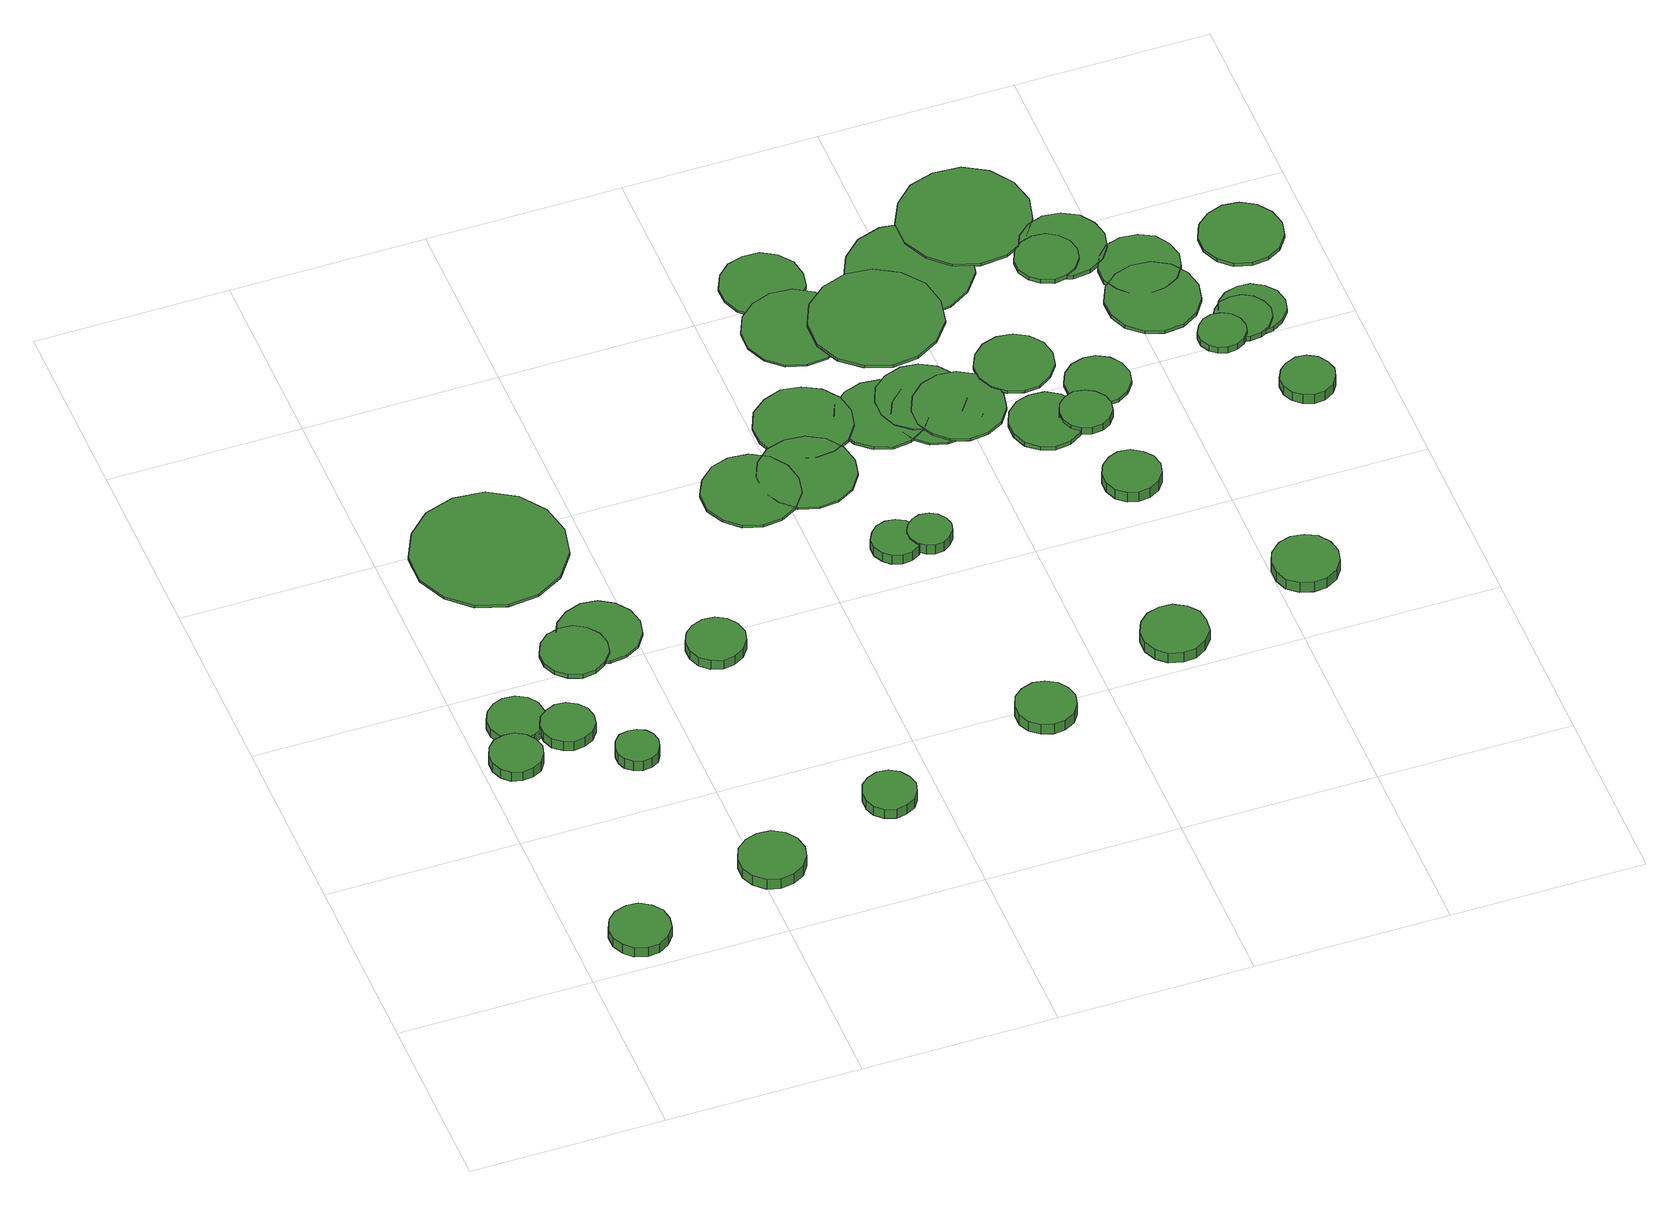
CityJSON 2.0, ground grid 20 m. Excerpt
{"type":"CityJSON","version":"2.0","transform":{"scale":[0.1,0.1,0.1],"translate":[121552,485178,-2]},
"CityObjects":{
"tree1":{"type":"SolitaryVegetationObject","attributes":{"function":"something"},"geometry":[{"type":"MultiSurface","lod":"1","boundaries":[[[0,1,2,3,4,5,6,7,8,9,10,11,12,13,14]],[[15,16,17,18,19,20,21,22,23,24,25,26,27,28,29]],[[0,29,28,1]],[[1,28,27,2]],[[2,27,26,3]],[[3,26,25,4]],[[4,25,24,5]],[[5,24,23,6]],[[6,23,22,7]],[[7,22,21,8]],[[8,21,20,9]],[[9,20,19,10]],[[10,19,18,11]],[[11,18,17,12]],[[12,17,16,13]],[[13,16,15,14]],[[14,15,29,0]]]}]},
"tree2":{"type":"SolitaryVegetationObject","attributes":{"function":"something"},"geometry":[{"type":"MultiSurface","lod":"1","boundaries":[[[30,31,32,33,34,35,36,37,38,39,40,41,42,43,44]],[[45,46,47,48,49,50,51,52,53,54,55,56,57,58,59]],[[30,59,58,31]],[[31,58,57,32]],[[32,57,56,33]],[[33,56,55,34]],[[34,55,54,35]],[[35,54,53,36]],[[36,53,52,37]],[[37,52,51,38]],[[38,51,50,39]],[[39,50,49,40]],[[40,49,48,41]],[[41,48,47,42]],[[42,47,46,43]],[[43,46,45,44]],[[44,45,59,30]]]}]},
"tree3":{"type":"SolitaryVegetationObject","attributes":{"function":"something"},"geometry":[{"type":"MultiSurface","lod":"1","boundaries":[[[60,61,62,63,64,65,66,67,68,69,70,71,72,73,74]],[[75,76,77,78,79,80,81,82,83,84,85,86,87,88,89]],[[60,89,88,61]],[[61,88,87,62]],[[62,87,86,63]],[[63,86,85,64]],[[64,85,84,65]],[[65,84,83,66]],[[66,83,82,67]],[[67,82,81,68]],[[68,81,80,69]],[[69,80,79,70]],[[70,79,78,71]],[[71,78,77,72]],[[72,77,76,73]],[[73,76,75,74]],[[74,75,89,60]]]}]},
"tree4":{"type":"SolitaryVegetationObject","attributes":{"function":"something"},"geometry":[{"type":"MultiSurface","lod":"1","boundaries":[[[90,91,92,93,94,95,96,97,98,99,100,101,102,103,104]],[[105,106,107,108,109,110,111,112,113,114,115,116,117,118,119]],[[90,119,118,91]],[[91,118,117,92]],[[92,117,116,93]],[[93,116,115,94]],[[94,115,114,95]],[[95,114,113,96]],[[96,113,112,97]],[[97,112,111,98]],[[98,111,110,99]],[[99,110,109,100]],[[100,109,108,101]],[[101,108,107,102]],[[102,107,106,103]],[[103,106,105,104]],[[104,105,119,90]]]}]},
"tree5":{"type":"SolitaryVegetationObject","attributes":{"function":"something"},"geometry":[{"type":"MultiSurface","lod":"1","boundaries":[[[120,121,122,123,124,125,126,127,128,129,130,131,132,133,134]],[[135,136,137,138,139,140,141,142,143,144,145,146,147,148,149]],[[120,149,148,121]],[[121,148,147,122]],[[122,147,146,123]],[[123,146,145,124]],[[124,145,144,125]],[[125,144,143,126]],[[126,143,142,127]],[[127,142,141,128]],[[128,141,140,129]],[[129,140,139,130]],[[130,139,138,131]],[[131,138,137,132]],[[132,137,136,133]],[[133,136,135,134]],[[134,135,149,120]]]}]},
"tree6":{"type":"SolitaryVegetationObject","attributes":{"function":"something"},"geometry":[{"type":"MultiSurface","lod":"1","boundaries":[[[150,151,152,153,154,155,156,157,158,159,160,161,162,163,164]],[[165,166,167,168,169,170,171,172,173,174,175,176,177,178,179]],[[150,179,178,151]],[[151,178,177,152]],[[152,177,176,153]],[[153,176,175,154]],[[154,175,174,155]],[[155,174,173,156]],[[156,173,172,157]],[[157,172,171,158]],[[158,171,170,159]],[[159,170,169,160]],[[160,169,168,161]],[[161,168,167,162]],[[162,167,166,163]],[[163,166,165,164]],[[164,165,179,150]]]}]},
"tree7":{"type":"SolitaryVegetationObject","attributes":{"function":"something"},"geometry":[{"type":"MultiSurface","lod":"1","boundaries":[[[180,181,182,183,184,185,186,187,188,189,190,191,192,193,194]],[[195,196,197,198,199,200,201,202,203,204,205,206,207,208,209]],[[180,209,208,181]],[[181,208,207,182]],[[182,207,206,183]],[[183,206,205,184]],[[184,205,204,185]],[[185,204,203,186]],[[186,203,202,187]],[[187,202,201,188]],[[188,201,200,189]],[[189,200,199,190]],[[190,199,198,191]],[[191,198,197,192]],[[192,197,196,193]],[[193,196,195,194]],[[194,195,209,180]]]}]},
"tree8":{"type":"SolitaryVegetationObject","attributes":{"function":"something"},"geometry":[{"type":"MultiSurface","lod":"1","boundaries":[[[210,211,212,213,214,215,216,217,218,219,220,221,222,223,224]],[[225,226,227,228,229,230,231,232,233,234,235,236,237,238,239]],[[210,239,238,211]],[[211,238,237,212]],[[212,237,236,213]],[[213,236,235,214]],[[214,235,234,215]],[[215,234,233,216]],[[216,233,232,217]],[[217,232,231,218]],[[218,231,230,219]],[[219,230,229,220]],[[220,229,228,221]],[[221,228,227,222]],[[222,227,226,223]],[[223,226,225,224]],[[224,225,239,210]]]}]},
"tree9":{"type":"SolitaryVegetationObject","attributes":{"function":"something"},"geometry":[{"type":"MultiSurface","lod":"1","boundaries":[[[240,241,242,243,244,245,246,247,248,249,250,251,252,253,254]],[[255,256,257,258,259,260,261,262,263,264,265,266,267,268,269]],[[240,269,268,241]],[[241,268,267,242]],[[242,267,266,243]],[[243,266,265,244]],[[244,265,264,245]],[[245,264,263,246]],[[246,263,262,247]],[[247,262,261,248]],[[248,261,260,249]],[[249,260,259,250]],[[250,259,258,251]],[[251,258,257,252]],[[252,257,256,253]],[[253,256,255,254]],[[254,255,269,240]]]}]},
"tree10":{"type":"SolitaryVegetationObject","attributes":{"function":"something"},"geometry":[{"type":"MultiSurface","lod":"1","boundaries":[[[270,271,272,273,274,275,276,277,278,279,280,281,282,283,284]],[[285,286,287,288,289,290,291,292,293,294,295,296,297,298,299]],[[270,299,298,271]],[[271,298,297,272]],[[272,297,296,273]],[[273,296,295,274]],[[274,295,294,275]],[[275,294,293,276]],[[276,293,292,277]],[[277,292,291,278]],[[278,291,290,279]],[[279,290,289,280]],[[280,289,288,281]],[[281,288,287,282]],[[282,287,286,283]],[[283,286,285,284]],[[284,285,299,270]]]}]},
"tree11":{"type":"SolitaryVegetationObject","attributes":{"function":"something"},"geometry":[{"type":"MultiSurface","lod":"1","boundaries":[[[300,301,302,303,304,305,306,307,308,309,310,311,312,313,314]],[[315,316,317,318,319,320,321,322,323,324,325,326,327,328,329]],[[300,329,328,301]],[[301,328,327,302]],[[302,327,326,303]],[[303,326,325,304]],[[304,325,324,305]],[[305,324,323,306]],[[306,323,322,307]],[[307,322,321,308]],[[308,321,320,309]],[[309,320,319,310]],[[310,319,318,311]],[[311,318,317,312]],[[312,317,316,313]],[[313,316,315,314]],[[314,315,329,300]]]}]},
"tree12":{"type":"SolitaryVegetationObject","attributes":{"function":"something"},"geometry":[{"type":"MultiSurface","lod":"1","boundaries":[[[330,331,332,333,334,335,336,337,338,339,340,341,342,343,344]],[[345,346,347,348,349,350,351,352,353,354,355,356,357,358,359]],[[330,359,358,331]],[[331,358,357,332]],[[332,357,356,333]],[[333,356,355,334]],[[334,355,354,335]],[[335,354,353,336]],[[336,353,352,337]],[[337,352,351,338]],[[338,351,350,339]],[[339,350,349,340]],[[340,349,348,341]],[[341,348,347,342]],[[342,347,346,343]],[[343,346,345,344]],[[344,345,359,330]]]}]},
"tree13":{"type":"SolitaryVegetationObject","attributes":{"function":"something"},"geometry":[{"type":"MultiSurface","lod":"1","boundaries":[[[360,361,362,363,364,365,366,367,368,369,370,371,372,373,374]],[[375,376,377,378,379,380,381,382,383,384,385,386,387,388,389]],[[360,389,388,361]],[[361,388,387,362]],[[362,387,386,363]],[[363,386,385,364]],[[364,385,384,365]],[[365,384,383,366]],[[366,383,382,367]],[[367,382,381,368]],[[368,381,380,369]],[[369,380,379,370]],[[370,379,378,371]],[[371,378,377,372]],[[372,377,376,373]],[[373,376,375,374]],[[374,375,389,360]]]}]},
"tree14":{"type":"SolitaryVegetationObject","attributes":{"function":"something"},"geometry":[{"type":"MultiSurface","lod":"1","boundaries":[[[390,391,392,393,394,395,396,397,398,399,400,401,402,403,404]],[[405,406,407,408,409,410,411,412,413,414,415,416,417,418,419]],[[390,419,418,391]],[[391,418,417,392]],[[392,417,416,393]],[[393,416,415,394]],[[394,415,414,395]],[[395,414,413,396]],[[396,413,412,397]],[[397,412,411,398]],[[398,411,410,399]],[[399,410,409,400]],[[400,409,408,401]],[[401,408,407,402]],[[402,407,406,403]],[[403,406,405,404]],[[404,405,419,390]]]}]},
"tree15":{"type":"SolitaryVegetationObject","attributes":{"function":"something"},"geometry":[{"type":"MultiSurface","lod":"1","boundaries":[[[420,421,422,423,424,425,426,427,428,429,430,431,432,433,434]],[[435,436,437,438,439,440,441,442,443,444,445,446,447,448,449]],[[420,449,448,421]],[[421,448,447,422]],[[422,447,446,423]],[[423,446,445,424]],[[424,445,444,425]],[[425,444,443,426]],[[426,443,442,427]],[[427,442,441,428]],[[428,441,440,429]],[[429,440,439,430]],[[430,439,438,431]],[[431,438,437,432]],[[432,437,436,433]],[[433,436,435,434]],[[434,435,449,420]]]}]},
"tree16":{"type":"SolitaryVegetationObject","attributes":{"function":"something"},"geometry":[{"type":"MultiSurface","lod":"1","boundaries":[[[450,451,452,453,454,455,456,457,458,459,460,461,462,463,464]],[[465,466,467,468,469,470,471,472,473,474,475,476,477,478,479]],[[450,479,478,451]],[[451,478,477,452]],[[452,477,476,453]],[[453,476,475,454]],[[454,475,474,455]],[[455,474,473,456]],[[456,473,472,457]],[[457,472,471,458]],[[458,471,470,459]],[[459,470,469,460]],[[460,469,468,461]],[[461,468,467,462]],[[462,467,466,463]],[[463,466,465,464]],[[464,465,479,450]]]}]},
"tree17":{"type":"SolitaryVegetationObject","attributes":{"function":"something"},"geometry":[{"type":"MultiSurface","lod":"1","boundaries":[[[480,481,482,483,484,485,486,487,488,489,490,491,492,493,494]],[[495,496,497,498,499,500,501,502,503,504,505,506,507,508,509]],[[480,509,508,481]],[[481,508,507,482]],[[482,507,506,483]],[[483,506,505,484]],[[484,505,504,485]],[[485,504,503,486]],[[486,503,502,487]],[[487,502,501,488]],[[488,501,500,489]],[[489,500,499,490]],[[490,499,498,491]],[[491,498,497,492]],[[492,497,496,493]],[[493,496,495,494]],[[494,495,509,480]]]}]},
"tree18":{"type":"SolitaryVegetationObject","attributes":{"function":"something"},"geometry":[{"type":"MultiSurface","lod":"1","boundaries":[[[510,511,512,513,514,515,516,517,518,519,520,521,522,523,524]],[[525,526,527,528,529,530,531,532,533,534,535,536,537,538,539]],[[510,539,538,511]],[[511,538,537,512]],[[512,537,536,513]],[[513,536,535,514]],[[514,535,534,515]],[[515,534,533,516]],[[516,533,532,517]],[[517,532,531,518]],[[518,531,530,519]],[[519,530,529,520]],[[520,529,528,521]],[[521,528,527,522]],[[522,527,526,523]],[[523,526,525,524]],[[524,525,539,510]]]}]},
"tree19":{"type":"SolitaryVegetationObject","attributes":{"function":"something"},"geometry":[{"type":"MultiSurface","lod":"1","boundaries":[[[540,541,542,543,544,545,546,547,548,549,550,551,552,553,554]],[[555,556,557,558,559,560,561,562,563,564,565,566,567,568,569]],[[540,569,568,541]],[[541,568,567,542]],[[542,567,566,543]],[[543,566,565,544]],[[544,565,564,545]],[[545,564,563,546]],[[546,563,562,547]],[[547,562,561,548]],[[548,561,560,549]],[[549,560,559,550]],[[550,559,558,551]],[[551,558,557,552]],[[552,557,556,553]],[[553,556,555,554]],[[554,555,569,540]]]}]},
"tree20":{"type":"SolitaryVegetationObject","attributes":{"function":"something"},"geometry":[{"type":"MultiSurface","lod":"1","boundaries":[[[570,571,572,573,574,575,576,577,578,579,580,581,582,583,584]],[[585,586,587,588,589,590,591,592,593,594,595,596,597,598,599]],[[570,599,598,571]],[[571,598,597,572]],[[572,597,596,573]],[[573,596,595,574]],[[574,595,594,575]],[[575,594,593,576]],[[576,593,592,577]],[[577,592,591,578]],[[578,591,590,579]],[[579,590,589,580]],[[580,589,588,581]],[[581,588,587,582]],[[582,587,586,583]],[[583,586,585,584]],[[584,585,599,570]]]}]},
"tree21":{"type":"SolitaryVegetationObject","attributes":{"function":"something"},"geometry":[{"type":"MultiSurface","lod":"1","boundaries":[[[600,601,602,603,604,605,606,607,608,609,610,611,612,613,614]],[[615,616,617,618,619,620,621,622,623,624,625,626,627,628,629]],[[600,629,628,601]],[[601,628,627,602]],[[602,627,626,603]],[[603,626,625,604]],[[604,625,624,605]],[[605,624,623,606]],[[606,623,622,607]],[[607,622,621,608]],[[608,621,620,609]],[[609,620,619,610]],[[610,619,618,611]],[[611,618,617,612]],[[612,617,616,613]],[[613,616,615,614]],[[614,615,629,600]]]}]},
"tree22":{"type":"SolitaryVegetationObject","attributes":{"function":"something"},"geometry":[{"type":"MultiSurface","lod":"1","boundaries":[[[630,631,632,633,634,635,636,637,638,639,640,641,642,643,644]],[[645,646,647,648,649,650,651,652,653,654,655,656,657,658,659]],[[630,659,658,631]],[[631,658,657,632]],[[632,657,656,633]],[[633,656,655,634]],[[634,655,654,635]],[[635,654,653,636]],[[636,653,652,637]],[[637,652,651,638]],[[638,651,650,639]],[[639,650,649,640]],[[640,649,648,641]],[[641,648,647,642]],[[642,647,646,643]],[[643,646,645,644]],[[644,645,659,630]]]}]},
"tree23":{"type":"SolitaryVegetationObject","attributes":{"function":"something"},"geometry":[{"type":"MultiSurface","lod":"1","boundaries":[[[660,661,662,663,664,665,666,667,668,669,670,671,672,673,674]],[[675,676,677,678,679,680,681,682,683,684,685,686,687,688,689]],[[660,689,688,661]],[[661,688,687,662]],[[662,687,686,663]],[[663,686,685,664]],[[664,685,684,665]],[[665,684,683,666]],[[666,683,682,667]],[[667,682,681,668]],[[668,681,680,669]],[[669,680,679,670]],[[670,679,678,671]],[[671,678,677,672]],[[672,677,676,673]],[[673,676,675,674]],[[674,675,689,660]]]}]},
"tree24":{"type":"SolitaryVegetationObject","attributes":{"function":"something"},"geometry":[{"type":"MultiSurface","lod":"1","boundaries":[[[690,691,692,693,694,695,696,697,698,699,700,701,702,703,704]],[[705,706,707,708,709,710,711,712,713,714,715,716,717,718,719]],[[690,719,718,691]],[[691,718,717,692]],[[692,717,716,693]],[[693,716,715,694]],[[694,715,714,695]],[[695,714,713,696]],[[696,713,712,697]],[[697,712,711,698]],[[698,711,710,699]],[[699,710,709,700]],[[700,709,708,701]],[[701,708,707,702]],[[702,707,706,703]],[[703,706,705,704]],[[704,705,719,690]]]}]},
"tree25":{"type":"SolitaryVegetationObject","attributes":{"function":"something"},"geometry":[{"type":"MultiSurface","lod":"1","boundaries":[[[720,721,722,723,724,725,726,727,728,729,730,731,732,733,734]],[[735,736,737,738,739,740,741,742,743,744,745,746,747,748,749]],[[720,749,748,721]],[[721,748,747,722]],[[722,747,746,723]],[[723,746,745,724]],[[724,745,744,725]],[[725,744,743,726]],[[726,743,742,727]],[[727,742,741,728]],[[728,741,740,729]],[[729,740,739,730]],[[730,739,738,731]],[[731,738,737,732]],[[732,737,736,733]],[[733,736,735,734]],[[734,735,749,720]]]}]},
"tree26":{"type":"SolitaryVegetationObject","attributes":{"function":"something"},"geometry":[{"type":"MultiSurface","lod":"1","boundaries":[[[750,751,752,753,754,755,756,757,758,759,760,761,762,763,764]],[[765,766,767,768,769,770,771,772,773,774,775,776,777,778,779]],[[750,779,778,751]],[[751,778,777,752]],[[752,777,776,753]],[[753,776,775,754]],[[754,775,774,755]],[[755,774,773,756]],[[756,773,772,757]],[[757,772,771,758]],[[758,771,770,759]],[[759,770,769,760]],[[760,769,768,761]],[[761,768,767,762]],[[762,767,766,763]],[[763,766,765,764]],[[764,765,779,750]]]}]},
"tree27":{"type":"SolitaryVegetationObject","attributes":{"function":"something"},"geometry":[{"type":"MultiSurface","lod":"1","boundaries":[[[780,781,782,783,784,785,786,787,788,789,790,791,792,793,794]],[[795,796,797,798,799,800,801,802,803,804,805,806,807,808,809]],[[780,809,808,781]],[[781,808,807,782]],[[782,807,806,783]],[[783,806,805,784]],[[784,805,804,785]],[[785,804,803,786]],[[786,803,802,787]],[[787,802,801,788]],[[788,801,800,789]],[[789,800,799,790]],[[790,799,798,791]],[[791,798,797,792]],[[792,797,796,793]],[[793,796,795,794]],[[794,795,809,780]]]}]},
"tree28":{"type":"SolitaryVegetationObject","attributes":{"function":"something"},"geometry":[{"type":"MultiSurface","lod":"1","boundaries":[[[810,811,812,813,814,815,816,817,818,819,820,821,822,823,824]],[[825,826,827,828,829,830,831,832,833,834,835,836,837,838,839]],[[810,839,838,811]],[[811,838,837,812]],[[812,837,836,813]],[[813,836,835,814]],[[814,835,834,815]],[[815,834,833,816]],[[816,833,832,817]],[[817,832,831,818]],[[818,831,830,819]],[[819,830,829,820]],[[820,829,828,821]],[[821,828,827,822]],[[822,827,826,823]],[[823,826,825,824]],[[824,825,839,810]]]}]},
"tree29":{"type":"SolitaryVegetationObject","attributes":{"function":"something"},"geometry":[{"type":"MultiSurface","lod":"1","boundaries":[[[840,841,842,843,844,845,846,847,848,849,850,851,852,853,854]],[[855,856,857,858,859,860,861,862,863,864,865,866,867,868,869]],[[840,869,868,841]],[[841,868,867,842]],[[842,867,866,843]],[[843,866,865,844]],[[844,865,864,845]],[[845,864,863,846]],[[846,863,862,847]],[[847,862,861,848]],[[848,861,860,849]],[[849,860,859,850]],[[850,859,858,851]],[[851,858,857,852]],[[852,857,856,853]],[[853,856,855,854]],[[854,855,869,840]]]}]},
"tree30":{"type":"SolitaryVegetationObject","attributes":{"function":"something"},"geometry":[{"type":"MultiSurface","lod":"1","boundaries":[[[870,871,872,873,874,875,876,877,878,879,880,881,882,883,884]],[[885,886,887,888,889,890,891,892,893,894,895,896,897,898,899]],[[870,899,898,871]],[[871,898,897,872]],[[872,897,896,873]],[[873,896,895,874]],[[874,895,894,875]],[[875,894,893,876]],[[876,893,892,877]],[[877,892,891,878]],[[878,891,890,879]],[[879,890,889,880]],[[880,889,888,881]],[[881,888,887,882]],[[882,887,886,883]],[[883,886,885,884]],[[884,885,899,870]]]}]},
"tree31":{"type":"SolitaryVegetationObject","attributes":{"function":"something"},"geometry":[{"type":"MultiSurface","lod":"1","boundaries":[[[900,901,902,903,904,905,906,907,908,909,910,911,912,913,914]],[[915,916,917,918,919,920,921,922,923,924,925,926,927,928,929]],[[900,929,928,901]],[[901,928,927,902]],[[902,927,926,903]],[[903,926,925,904]],[[904,925,924,905]],[[905,924,923,906]],[[906,923,922,907]],[[907,922,921,908]],[[908,921,920,909]],[[909,920,919,910]],[[910,919,918,911]],[[911,918,917,912]],[[912,917,916,913]],[[913,916,915,914]],[[914,915,929,900]]]}]},
"tree32":{"type":"SolitaryVegetationObject","attributes":{"function":"something"},"geometry":[{"type":"MultiSurface","lod":"1","boundaries":[[[930,931,932,933,934,935,936,937,938,939,940,941,942,943,944]],[[945,946,947,948,949,950,951,952,953,954,955,956,957,958,959]],[[930,959,958,931]],[[931,958,957,932]],[[932,957,956,933]],[[933,956,955,934]],[[934,955,954,935]],[[935,954,953,936]],[[936,953,952,937]],[[937,952,951,938]],[[938,951,950,939]],[[939,950,949,940]],[[940,949,948,941]],[[941,948,947,942]],[[942,947,946,943]],[[943,946,945,944]],[[944,945,959,930]]]}]},
"tree33":{"type":"SolitaryVegetationObject","attributes":{"function":"something"},"geometry":[{"type":"MultiSurface","lod":"1","boundaries":[[[960,961,962,963,964,965,966,967,968,969,970,971,972,973,974]],[[975,976,977,978,979,980,981,982,983,984,985,986,987,988,989]],[[960,989,988,961]],[[961,988,987,962]],[[962,987,986,963]],[[963,986,985,964]],[[964,985,984,965]],[[965,984,983,966]],[[966,983,982,967]],[[967,982,981,968]],[[968,981,980,969]],[[969,980,979,970]],[[970,979,978,971]],[[971,978,977,972]],[[972,977,976,973]],[[973,976,975,974]],[[974,975,989,960]]]}]},
"tree34":{"type":"SolitaryVegetationObject","attributes":{"function":"something"},"geometry":[{"type":"MultiSurface","lod":"1","boundaries":[[[990,991,992,993,994,995,996,997,998,999,1000,1001,1002,1003,1004]],[[1005,1006,1007,1008,1009,1010,1011,1012,1013,1014,1015,1016,1017,1018,1019]],[[990,1019,1018,991]],[[991,1018,1017,992]],[[992,1017,1016,993]],[[993,1016,1015,994]],[[994,1015,1014,995]],[[995,1014,1013,996]],[[996,1013,1012,997]],[[997,1012,1011,998]],[[998,1011,1010,999]],[[999,1010,1009,1000]],[[1000,1009,1008,1001]],[[1001,1008,1007,1002]],[[1002,1007,1006,1003]],[[1003,1006,1005,1004]],[[1004,1005,1019,990]]]}]},
"tree35":{"type":"SolitaryVegetationObject","attributes":{"function":"something"},"geometry":[{"type":"MultiSurface","lod":"1","boundaries":[[[1020,1021,1022,1023,1024,1025,1026,1027,1028,1029,1030,1031,1032,1033,1034]],[[1035,1036,1037,1038,1039,1040,1041,1042,1043,1044,1045,1046,1047,1048,1049]],[[1020,1049,1048,1021]],[[1021,1048,1047,1022]],[[1022,1047,1046,1023]],[[1023,1046,1045,1024]],[[1024,1045,1044,1025]],[[1025,1044,1043,1026]],[[1026,1043,1042,1027]],[[1027,1042,1041,1028]],[[1028,1041,1040,1029]],[[1029,1040,1039,1030]],[[1030,1039,1038,1031]],[[1031,1038,1037,1032]],[[1032,1037,1036,1033]],[[1033,1036,1035,1034]],[[1034,1035,1049,1020]]]}]},
"tree36":{"type":"SolitaryVegetationObject","attributes":{"function":"something"},"geometry":[{"type":"MultiSurface","lod":"1","boundaries":[[[1050,1051,1052,1053,1054,1055,1056,1057,1058,1059,1060,1061,1062,1063,1064]],[[1065,1066,1067,1068,1069,1070,1071,1072,1073,1074,1075,1076,1077,1078,1079]],[[1050,1079,1078,1051]],[[1051,1078,1077,1052]],[[1052,1077,1076,1053]],[[1053,1076,1075,1054]],[[1054,1075,1074,1055]],[[1055,1074,1073,1056]],[[1056,1073,1072,1057]],[[1057,1072,1071,1058]],[[1058,1071,1070,1059]],[[1059,1070,1069,1060]],[[1060,1069,1068,1061]],[[1061,1068,1067,1062]],[[1062,1067,1066,1063]],[[1063,1066,1065,1064]],[[1064,1065,1079,1050]]]}]},
"tree37":{"type":"SolitaryVegetationObject","attributes":{"function":"something"},"geometry":[{"type":"MultiSurface","lod":"1","boundaries":[[[1080,1081,1082,1083,1084,1085,1086,1087,1088,1089,1090,1091,1092,1093,1094]],[[1095,1096,1097,1098,1099,1100,1101,1102,1103,1104,1105,1106,1107,1108,1109]],[[1080,1109,1108,1081]],[[1081,1108,1107,1082]],[[1082,1107,1106,1083]],[[1083,1106,1105,1084]],[[1084,1105,1104,1085]],[[1085,1104,1103,1086]],[[1086,1103,1102,1087]],[[1087,1102,1101,1088]],[[1088,1101,1100,1089]],[[1089,1100,1099,1090]],[[1090,1099,1098,1091]],[[1091,1098,1097,1092]],[[1092,1097,1096,1093]],[[1093,1096,1095,1094]],[[1094,1095,1109,1080]]]}]},
"tree38":{"type":"SolitaryVegetationObject","attributes":{"function":"something"},"geometry":[{"type":"MultiSurface","lod":"1","boundaries":[[[1110,1111,1112,1113,1114,1115,1116,1117,1118,1119,1120,1121,1122,1123,1124]],[[1125,1126,1127,1128,1129,1130,1131,1132,1133,1134,1135,1136,1137,1138,1139]],[[1110,1139,1138,1111]],[[1111,1138,1137,1112]],[[1112,1137,1136,1113]],[[1113,1136,1135,1114]],[[1114,1135,1134,1115]],[[1115,1134,1133,1116]],[[1116,1133,1132,1117]],[[1117,1132,1131,1118]],[[1118,1131,1130,1119]],[[1119,1130,1129,1120]],[[1120,1129,1128,1121]],[[1121,1128,1127,1122]],[[1122,1127,1126,1123]],[[1123,1126,1125,1124]],[[1124,1125,1139,1110]]]}]},
"tree39":{"type":"SolitaryVegetationObject","attributes":{"function":"something"},"geometry":[{"type":"MultiSurface","lod":"1","boundaries":[[[1140,1141,1142,1143,1144,1145,1146,1147,1148,1149,1150,1151,1152,1153,1154]],[[1155,1156,1157,1158,1159,1160,1161,1162,1163,1164,1165,1166,1167,1168,1169]],[[1140,1169,1168,1141]],[[1141,1168,1167,1142]],[[1142,1167,1166,1143]],[[1143,1166,1165,1144]],[[1144,1165,1164,1145]],[[1145,1164,1163,1146]],[[1146,1163,1162,1147]],[[1147,1162,1161,1148]],[[1148,1161,1160,1149]],[[1149,1160,1159,1150]],[[1150,1159,1158,1151]],[[1151,1158,1157,1152]],[[1152,1157,1156,1153]],[[1153,1156,1155,1154]],[[1154,1155,1169,1140]]]}]},
"tree40":{"type":"SolitaryVegetationObject","attributes":{"function":"something"},"geometry":[{"type":"MultiSurface","lod":"1","boundaries":[[[1170,1171,1172,1173,1174,1175,1176,1177,1178,1179,1180,1181,1182,1183,1184]],[[1185,1186,1187,1188,1189,1190,1191,1192,1193,1194,1195,1196,1197,1198,1199]],[[1170,1199,1198,1171]],[[1171,1198,1197,1172]],[[1172,1197,1196,1173]],[[1173,1196,1195,1174]],[[1174,1195,1194,1175]],[[1175,1194,1193,1176]],[[1176,1193,1192,1177]],[[1177,1192,1191,1178]],[[1178,1191,1190,1179]],[[1179,1190,1189,1180]],[[1180,1189,1188,1181]],[[1181,1188,1187,1182]],[[1182,1187,1186,1183]],[[1183,1186,1185,1184]],[[1184,1185,1199,1170]]]}]},
"tree41":{"type":"SolitaryVegetationObject","attributes":{"function":"something"},"geometry":[{"type":"MultiSurface","lod":"1","boundaries":[[[1200,1201,1202,1203,1204,1205,1206,1207,1208,1209,1210,1211,1212,1213,1214]],[[1215,1216,1217,1218,1219,1220,1221,1222,1223,1224,1225,1226,1227,1228,1229]],[[1200,1229,1228,1201]],[[1201,1228,1227,1202]],[[1202,1227,1226,1203]],[[1203,1226,1225,1204]],[[1204,1225,1224,1205]],[[1205,1224,1223,1206]],[[1206,1223,1222,1207]],[[1207,1222,1221,1208]],[[1208,1221,1220,1209]],[[1209,1220,1219,1210]],[[1210,1219,1218,1211]],[[1211,1218,1217,1212]],[[1212,1217,1216,1213]],[[1213,1216,1215,1214]],[[1214,1215,1229,1200]]]}]},
"tree42":{"type":"SolitaryVegetationObject","attributes":{"function":"something"},"geometry":[{"type":"MultiSurface","lod":"1","boundaries":[[[1230,1231,1232,1233,1234,1235,1236,1237,1238,1239,1240,1241,1242,1243,1244]],[[1245,1246,1247,1248,1249,1250,1251,1252,1253,1254,1255,1256,1257,1258,1259]],[[1230,1259,1258,1231]],[[1231,1258,1257,1232]],[[1232,1257,1256,1233]],[[1233,1256,1255,1234]],[[1234,1255,1254,1235]],[[1235,1254,1253,1236]],[[1236,1253,1252,1237]],[[1237,1252,1251,1238]],[[1238,1251,1250,1239]],[[1239,1250,1249,1240]],[[1240,1249,1248,1241]],[[1241,1248,1247,1242]],[[1242,1247,1246,1243]],[[1243,1246,1245,1244]],[[1244,1245,1259,1230]]]}]}
},
"vertices":[
[90,33,25],[88,45,25],[80,55,25],[69,62,25],[57,63,25],[44,59,25],[35,51,25],[30,39,25],[30,26,25],[35,15,25],[44,6,25],[57,2,25],[69,3,25],[80,10,25],[88,20,25],[88,20,13],[80,10,13],[69,3,13],[57,2,13],[44,6,13],[35,15,13],[30,26,13],[30,39,13],[35,51,13],[44,59,13],[57,63,13],[69,62,13],[80,55,13],[88,45,13],[90,33,13],
[58,295,23],[55,306,23],[49,315,23],[39,321,23],[28,322,23],[17,319,23],[9,311,23],[5,301,23],[5,290,23],[9,280,23],[17,272,23],[28,269,23],[39,270,23],[49,275,23],[55,284,23],[55,284,11],[49,275,11],[39,270,11],[28,269,11],[17,272,11],[9,280,11],[5,290,11],[5,301,11],[9,311,11],[17,319,11],[28,322,11],[39,321,11],[49,315,11],[55,306,11],[58,295,11],
[77,342,21],[75,354,21],[68,364,21],[57,370,21],[45,371,21],[34,367,21],[25,359,21],[20,348,21],[20,336,21],[25,325,21],[34,317,21],[45,313,21],[57,314,21],[68,320,21],[75,330,21],[75,330,10],[68,320,10],[57,314,10],[45,313,10],[34,317,10],[25,325,10],[20,336,10],[20,348,10],[25,359,10],[34,367,10],[45,371,10],[57,370,10],[68,364,10],[75,354,10],[77,342,10],
[118,316,24],[116,327,24],[109,336,24],[99,342,24],[88,343,24],[78,339,24],[69,332,24],[65,322,24],[65,311,24],[69,300,24],[78,293,24],[88,289,24],[99,291,24],[109,296,24],[116,305,24],[116,305,12],[109,296,12],[99,291,12],[88,289,12],[78,293,12],[69,300,12],[65,311,12],[65,322,12],[69,332,12],[78,339,12],[88,343,12],[99,342,12],[109,336,12],[116,327,12],[118,316,12],
[165,265,23],[163,274,23],[158,281,23],[150,285,23],[141,286,23],[132,284,23],[125,277,23],[122,269,23],[122,260,23],[125,252,23],[132,246,23],[141,243,23],[150,244,23],[158,248,23],[163,256,23],[163,256,10],[158,248,10],[150,244,10],[141,243,10],[132,246,10],[125,252,10],[122,260,10],[122,269,10],[125,277,10],[132,284,10],[141,286,10],[150,285,10],[158,281,10],[163,274,10],[165,265,10],
[245,78,25],[242,92,25],[234,103,25],[222,110,25],[208,111,25],[195,107,25],[184,98,25],[179,85,25],[179,71,25],[184,59,25],[195,49,25],[208,45,25],[222,47,25],[234,54,25],[242,65,25],[242,65,12],[234,54,12],[222,47,12],[208,45,12],[195,49,12],[184,59,12],[179,71,12],[179,85,12],[184,98,12],[195,107,12],[208,111,12],[222,110,12],[234,103,12],[242,92,12],[245,78,12],
[168,414,15],[165,427,15],[156,439,15],[144,446,15],[130,447,15],[117,443,15],[107,434,15],[101,421,15],[101,407,15],[107,394,15],[117,385,15],[130,380,15],[144,382,15],[156,389,15],[165,400,15],[165,400,10],[156,389,10],[144,382,10],[130,380,10],[117,385,10],[107,394,10],[101,407,10],[101,421,10],[107,434,10],[117,443,10],[130,447,10],[144,446,10],[156,439,10],[165,427,10],[168,414,10],
[187,582,3],[180,613,3],[161,639,3],[133,656,3],[101,659,3],[70,649,3],[47,627,3],[33,598,3],[33,566,3],[47,536,3],[70,515,3],[101,505,3],[133,508,3],[161,524,3],[180,550,3],[180,550,0],[161,524,0],[133,508,0],[101,505,0],[70,515,0],[47,536,0],[33,566,0],[33,598,0],[47,627,0],[70,649,0],[101,659,0],[133,656,0],[161,639,0],[180,613,0],[187,582,0],
[208,431,13],[204,448,13],[194,462,13],[179,471,13],[162,473,13],[145,467,13],[132,456,13],[125,440,13],[125,423,13],[132,407,13],[145,395,13],[162,390,13],[179,392,13],[194,400,13],[204,414,13],[204,414,10],[194,400,10],[179,392,10],[162,390,10],[145,395,10],[132,407,10],[125,423,10],[125,440,10],[132,456,10],[145,467,10],[162,473,10],[179,471,10],[194,462,10],[204,448,10],[208,431,10],
[293,372,25],[290,384,25],[283,394,25],[272,400,25],[260,401,25],[248,397,25],[239,389,25],[234,378,25],[234,366,25],[239,354,25],[248,346,25],[260,342,25],[272,344,25],[283,350,25],[290,360,25],[290,360,13],[283,350,13],[272,344,13],[260,342,13],[248,346,13],[239,354,13],[234,366,13],[234,378,13],[239,389,13],[248,397,13],[260,401,13],[272,400,13],[283,394,13],[290,384,13],[293,372,13],
[375,123,24],[372,134,24],[366,143,24],[356,149,24],[345,150,24],[334,146,24],[326,139,24],[322,129,24],[322,117,24],[326,107,24],[334,100,24],[345,96,24],[356,98,24],[366,103,24],[372,112,24],[372,112,12],[366,103,12],[356,98,12],[345,96,12],[334,100,12],[326,107,12],[322,117,12],[322,129,12],[326,139,12],[334,146,12],[345,150,12],[356,149,12],[366,143,12],[372,134,12],[375,123,12],
[418,562,11],[414,582,11],[402,599,11],[384,609,11],[364,611,11],[345,605,11],[330,591,11],[321,573,11],[321,552,11],[330,534,11],[345,520,11],[364,514,11],[384,516,11],[402,526,11],[414,542,11],[414,542,8],[402,526,8],[384,516,8],[364,514,8],[345,520,8],[330,534,8],[321,552,8],[321,573,8],[330,591,8],[345,605,8],[364,611,8],[384,609,8],[402,599,8],[414,582,8],[418,562,8],
[559,181,25],[556,193,25],[549,203,25],[538,209,25],[526,211,25],[514,207,25],[504,199,25],[499,187,25],[499,174,25],[504,163,25],[514,155,25],[526,151,25],[538,152,25],[549,158,25],[556,168,25],[556,168,12],[549,158,12],[538,152,12],[526,151,12],[514,155,12],[504,163,12],[499,174,12],[499,187,12],[504,199,12],[514,207,12],[526,211,12],[538,209,12],[549,203,12],[556,193,12],[559,181,12],
[477,566,11],[473,586,11],[461,603,11],[443,613,11],[423,615,11],[403,609,11],[388,595,11],[380,577,11],[380,556,11],[388,538,11],[403,524,11],[423,518,11],[443,520,11],[461,530,11],[473,547,11],[473,547,9],[461,530,9],[443,520,9],[423,518,9],[403,524,9],[388,538,9],[380,556,9],[380,577,9],[388,595,9],[403,609,9],[423,615,9],[443,613,9],[461,603,9],[473,586,9],[477,566,9],
[498,444,22],[496,454,22],[490,462,22],[481,467,22],[471,468,22],[461,465,22],[454,458,22],[449,449,22],[449,439,22],[454,429,22],[461,422,22],[471,419,22],[481,420,22],[490,425,22],[496,434,22],[496,434,10],[490,425,10],[481,420,10],[471,419,10],[461,422,10],[454,429,10],[449,439,10],[449,449,10],[454,458,10],[461,465,10],[471,468,10],[481,467,10],[490,462,10],[496,454,10],[498,444,10],
[497,631,11],[493,651,11],[481,667,11],[463,677,11],[443,680,11],[424,673,11],[408,660,11],[400,641,11],[400,621,11],[408,602,11],[424,588,11],[443,582,11],[463,584,11],[481,594,11],[493,611,11],[493,611,8],[481,594,8],[463,584,8],[443,582,8],[424,588,8],[408,602,8],[400,621,8],[400,641,8],[408,660,8],[424,673,8],[443,680,8],[463,677,8],[481,667,8],[493,651,8],[497,631,8],
[529,441,24],[527,450,24],[521,458,24],[514,462,24],[504,463,24],[496,460,24],[489,454,24],[485,446,24],[485,437,24],[489,428,24],[496,422,24],[504,419,24],[514,420,24],[521,425,24],[527,432,24],[527,432,12],[521,425,12],[514,420,12],[504,419,12],[496,422,12],[489,428,12],[485,437,12],[485,446,12],[489,454,12],[496,460,12],[504,463,12],[514,462,12],[521,458,12],[527,450,12],[529,441,12],
[569,617,10],[565,636,10],[554,651,10],[537,661,10],[518,663,10],[500,657,10],[485,644,10],[478,627,10],[478,607,10],[485,590,10],[500,577,10],[518,571,10],[537,573,10],[554,583,10],[565,598,10],[565,598,7],[554,583,7],[537,573,7],[518,571,7],[500,577,7],[485,590,7],[478,607,7],[478,627,7],[485,644,7],[500,657,7],[518,663,7],[537,661,7],[554,651,7],[565,636,7],[569,617,7],
[538,757,8],[533,779,8],[521,796,8],[502,807,8],[480,809,8],[460,802,8],[444,788,8],[435,768,8],[435,747,8],[444,727,8],[460,712,8],[480,706,8],[502,708,8],[521,719,8],[533,736,8],[533,736,6],[521,719,6],[502,708,6],[480,706,6],[460,712,6],[444,727,6],[435,747,6],[435,768,6],[444,788,6],[460,802,6],[480,809,6],[502,807,6],[521,796,6],[533,779,6],[538,757,6],
[520,825,6],[517,843,6],[506,857,6],[491,866,6],[474,867,6],[457,862,6],[444,850,6],[437,834,6],[437,817,6],[444,800,6],[457,789,6],[474,783,6],[491,785,6],[506,794,6],[517,808,6],[517,808,3],[506,794,3],[491,785,3],[474,783,3],[457,789,3],[444,800,3],[437,817,3],[437,834,3],[444,850,3],[457,862,3],[474,867,3],[491,866,3],[506,857,3],[517,843,3],[520,825,3],
[712,232,25],[710,246,25],[701,257,25],[689,264,25],[676,265,25],[662,261,25],[652,252,25],[646,239,25],[646,225,25],[652,212,25],[662,203,25],[676,199,25],[689,200,25],[701,207,25],[710,218,25],[710,218,12],[701,207,12],[689,200,12],[676,199,12],[662,203,12],[652,212,12],[646,225,12],[646,239,12],[652,252,12],[662,261,12],[676,265,12],[689,264,12],[701,257,12],[710,246,12],[712,232,12],
[610,624,11],[606,643,11],[595,658,11],[579,667,11],[561,669,11],[543,663,11],[529,651,11],[522,634,11],[522,615,11],[529,598,11],[543,586,11],[561,580,11],[579,582,11],[595,591,11],[606,606,11],[606,606,9],[595,591,9],[579,582,9],[561,580,9],[543,586,9],[529,598,9],[522,615,9],[522,634,9],[529,651,9],[543,663,9],[561,669,9],[579,667,9],[595,658,9],[606,643,9],[610,624,9],
[619,602,10],[615,620,10],[604,635,10],[588,645,10],[569,647,10],[552,641,10],[538,628,10],[530,611,10],[530,593,10],[538,576,10],[552,563,10],[569,558,10],[588,560,10],[604,569,10],[615,584,10],[615,584,8],[604,569,8],[588,560,8],[569,558,8],[552,563,8],[538,576,8],[530,593,8],[530,611,8],[538,628,8],[552,641,8],[569,647,8],[588,645,8],[604,635,8],[615,620,8],[619,602,8],
[641,600,12],[637,619,12],[626,634,12],[609,644,12],[590,646,12],[572,640,12],[558,627,12],[550,609,12],[550,590,12],[558,573,12],[572,560,12],[590,554,12],[609,556,12],[626,565,12],[637,581,12],[637,581,9],[626,565,9],[609,556,9],[590,554,9],[572,560,9],[558,573,9],[550,590,9],[550,609,9],[558,627,9],[572,640,9],[590,646,9],[609,644,9],[626,634,9],[637,619,9],[641,600,9],
[628,738,13],[623,765,13],[606,787,13],[582,801,13],[555,804,13],[529,795,13],[508,777,13],[497,752,13],[497,724,13],[508,699,13],[529,681,13],[555,672,13],[582,675,13],[606,689,13],[623,711,13],[623,711,10],[606,689,10],[582,675,10],[555,672,10],[529,681,10],[508,699,10],[497,724,10],[497,752,10],[508,777,10],[529,795,10],[555,804,10],[582,801,10],[606,787,10],[623,765,10],[628,738,10],
[704,550,15],[700,566,15],[691,578,15],[678,586,15],[662,587,15],[648,583,15],[636,572,15],[630,558,15],[630,543,15],[636,528,15],[648,518,15],[662,513,15],[678,515,15],[691,523,15],[700,535,15],[700,535,10],[691,523,10],[678,515,10],[662,513,10],[648,518,10],[636,528,10],[630,543,10],[630,558,10],[636,572,10],[648,583,10],[662,587,10],[678,586,10],[691,578,10],[700,566,10],[704,550,10],
[745,448,24],[742,460,24],[735,469,24],[724,476,24],[712,477,24],[701,473,24],[692,465,24],[687,454,24],[687,442,24],[692,430,24],[701,422,24],[712,419,24],[724,420,24],[735,426,24],[742,436,24],[742,436,11],[735,426,11],[724,420,11],[712,419,11],[701,422,11],[692,430,11],[687,442,11],[687,454,11],[692,465,11],[701,473,11],[712,477,11],[724,476,11],[735,469,11],[742,460,11],[745,448,11],
[679,792,9],[674,818,9],[658,839,9],[636,852,9],[609,855,9],[584,847,9],[565,829,9],[554,805,9],[554,779,9],[565,755,9],[584,737,9],[609,729,9],[636,732,9],[658,745,9],[674,766,9],[674,766,7],[658,745,7],[636,732,7],[609,729,7],[584,737,7],[565,755,7],[554,779,7],[554,805,7],[565,829,7],[584,847,7],[609,855,7],[636,852,7],[658,839,7],[674,818,7],[679,792,7],
[704,635,13],[701,651,13],[691,664,13],[677,672,13],[661,674,13],[645,669,13],[633,658,13],[626,643,13],[626,627,13],[633,612,13],[645,601,13],[661,596,13],[677,597,13],[691,606,13],[701,619,13],[701,619,10],[691,606,10],[677,597,10],[661,596,10],[645,601,10],[633,612,10],[626,627,10],[626,643,10],[633,658,10],[645,669,10],[661,674,10],[677,672,10],[691,664,10],[701,651,10],[704,635,10],
[731,547,19],[729,557,19],[722,566,19],[713,571,19],[702,573,19],[692,569,19],[684,562,19],[680,552,19],[680,541,19],[684,531,19],[692,524,19],[702,521,19],[713,522,19],[722,527,19],[729,536,19],[729,536,10],[722,527,10],[713,522,10],[702,521,10],[692,524,10],[684,531,10],[680,541,10],[680,552,10],[684,562,10],[692,569,10],[702,573,10],[713,571,10],[722,566,10],[729,557,10],[731,547,10],
[764,584,14],[761,598,14],[753,609,14],[741,616,14],[728,617,14],[715,613,14],[705,604,14],[699,591,14],[699,578,14],[705,565,14],[715,556,14],[728,552,14],[741,553,14],[753,560,14],[761,571,14],[761,571,10],[753,560,10],[741,553,10],[728,552,10],[715,556,10],[705,565,10],[699,578,10],[699,591,10],[705,604,10],[715,613,10],[728,617,10],[741,616,10],[753,609,10],[761,598,10],[764,584,10],
[863,278,25],[860,291,25],[852,303,25],[840,309,25],[826,311,25],[813,307,25],[802,297,25],[797,285,25],[797,271,25],[802,258,25],[813,249,25],[826,245,25],[840,246,25],[852,253,25],[860,264,25],[860,264,12],[852,253,12],[840,246,12],[826,245,12],[813,249,12],[802,258,12],[797,271,12],[797,285,12],[802,297,12],[813,307,12],[826,311,12],[840,309,12],[852,303,12],[860,291,12],[863,278,12],
[756,840,11],[750,866,11],[734,889,11],[710,903,11],[682,905,11],[656,897,11],[636,878,11],[624,853,11],[624,826,11],[636,801,11],[656,782,11],[682,774,11],[710,776,11],[734,790,11],[750,813,11],[750,813,8],[734,790,8],[710,776,8],[682,774,8],[656,782,8],[636,801,8],[624,826,8],[624,853,8],[636,878,8],[656,897,8],[682,905,8],[710,903,8],[734,889,8],[750,866,8],[756,840,8],
[775,758,14],[772,771,14],[764,781,14],[753,788,14],[740,789,14],[727,785,14],[718,777,14],[712,764,14],[712,751,14],[718,739,14],[727,731,14],[740,726,14],[753,728,14],[764,734,14],[772,745,14],[772,745,9],[764,734,9],[753,728,9],[740,726,9],[727,731,9],[718,739,9],[712,751,9],[712,764,9],[718,777,9],[727,785,9],[740,789,9],[753,788,9],[764,781,9],[772,771,9],[775,758,9],
[807,769,13],[803,786,13],[793,801,13],[777,810,13],[759,812,13],[742,806,13],[729,794,13],[722,778,13],[722,760,13],[729,744,13],[742,731,13],[759,726,13],[777,728,13],[793,737,13],[803,751,13],[803,751,8],[793,737,8],[777,728,8],[759,726,8],[742,731,8],[729,744,8],[722,760,8],[722,778,8],[729,794,8],[742,806,8],[759,812,8],[777,810,8],[793,801,8],[803,786,8],[807,769,8],
[867,673,13],[863,692,13],[852,708,13],[835,718,13],[815,720,13],[797,714,13],[782,701,13],[774,683,13],[774,663,13],[782,645,13],[797,632,13],[815,626,13],[835,628,13],[852,638,13],[863,654,13],[863,654,9],[852,638,9],[835,628,9],[815,626,9],[797,632,9],[782,645,9],[774,663,9],[774,683,9],[782,701,9],[797,714,9],[815,720,9],[835,718,9],[852,708,9],[863,692,9],[867,673,9],
[864,718,13],[860,735,13],[851,749,13],[836,757,13],[819,759,13],[803,754,13],[791,742,13],[784,727,13],[784,710,13],[791,695,13],[803,683,13],[819,678,13],[836,680,13],[851,688,13],[860,702,13],[860,702,8],[851,688,8],[836,680,8],[819,678,8],[803,683,8],[791,695,8],[784,710,8],[784,727,8],[791,742,8],[803,754,8],[819,759,8],[836,757,8],[851,749,8],[860,735,8],[864,718,8],
[889,602,18],[887,612,18],[881,620,18],[872,625,18],[862,626,18],[853,623,18],[846,616,18],[841,607,18],[841,597,18],[846,588,18],[853,582,18],[862,579,18],[872,580,18],[881,585,18],[887,593,18],[887,593,10],[881,585,10],[872,580,10],[862,579,10],[853,582,10],[846,588,10],[841,597,10],[841,607,10],[846,616,10],[853,623,10],[862,626,10],[872,625,10],[881,620,10],[887,612,10],[889,602,10],
[946,512,23],[943,523,23],[937,532,23],[927,538,23],[916,539,23],[905,535,23],[897,528,23],[892,518,23],[892,506,23],[897,496,23],[905,489,23],[916,485,23],[927,486,23],[937,492,23],[943,501,23],[943,501,11],[937,492,11],[927,486,11],[916,485,11],[905,489,11],[897,496,11],[892,506,11],[892,518,11],[897,528,11],[905,535,11],[916,539,11],[927,538,11],[937,532,11],[943,523,11],[946,512,11],
[920,616,16],[917,627,16],[910,637,16],[900,643,16],[888,644,16],[876,641,16],[868,633,16],[863,622,16],[863,610,16],[868,599,16],[876,591,16],[888,587,16],[900,588,16],[910,594,16],[917,604,16],[917,604,10],[910,594,10],[900,588,10],[888,587,10],[876,591,10],[868,599,10],[863,610,10],[863,622,10],[868,633,10],[876,641,10],[888,644,10],[900,643,10],[910,637,10],[917,627,10],[920,616,10],
[937,623,15],[934,637,15],[925,648,15],[913,655,15],[900,656,15],[886,652,15],[876,643,15],[871,630,15],[871,616,15],[876,604,15],[886,594,15],[900,590,15],[913,592,15],[925,599,15],[934,610,15],[934,610,10],[925,599,10],[913,592,10],[900,590,10],[886,594,10],[876,604,10],[871,616,10],[871,630,10],[876,643,10],[886,652,10],[900,656,10],[913,655,10],[925,648,10],[934,637,10],[937,623,10],
[971,723,14],[967,740,14],[957,754,14],[942,763,14],[925,765,14],[908,759,14],[895,748,14],[888,732,14],[888,715,14],[895,699,14],[908,687,14],[925,682,14],[942,684,14],[957,692,14],[967,706,14],[967,706,10],[957,692,10],[942,684,10],[925,682,10],[908,687,10],[895,699,10],[888,715,10],[888,732,10],[895,748,10],[908,759,10],[925,765,10],[942,763,10],[957,754,10],[967,740,10],[971,723,10]
]}
